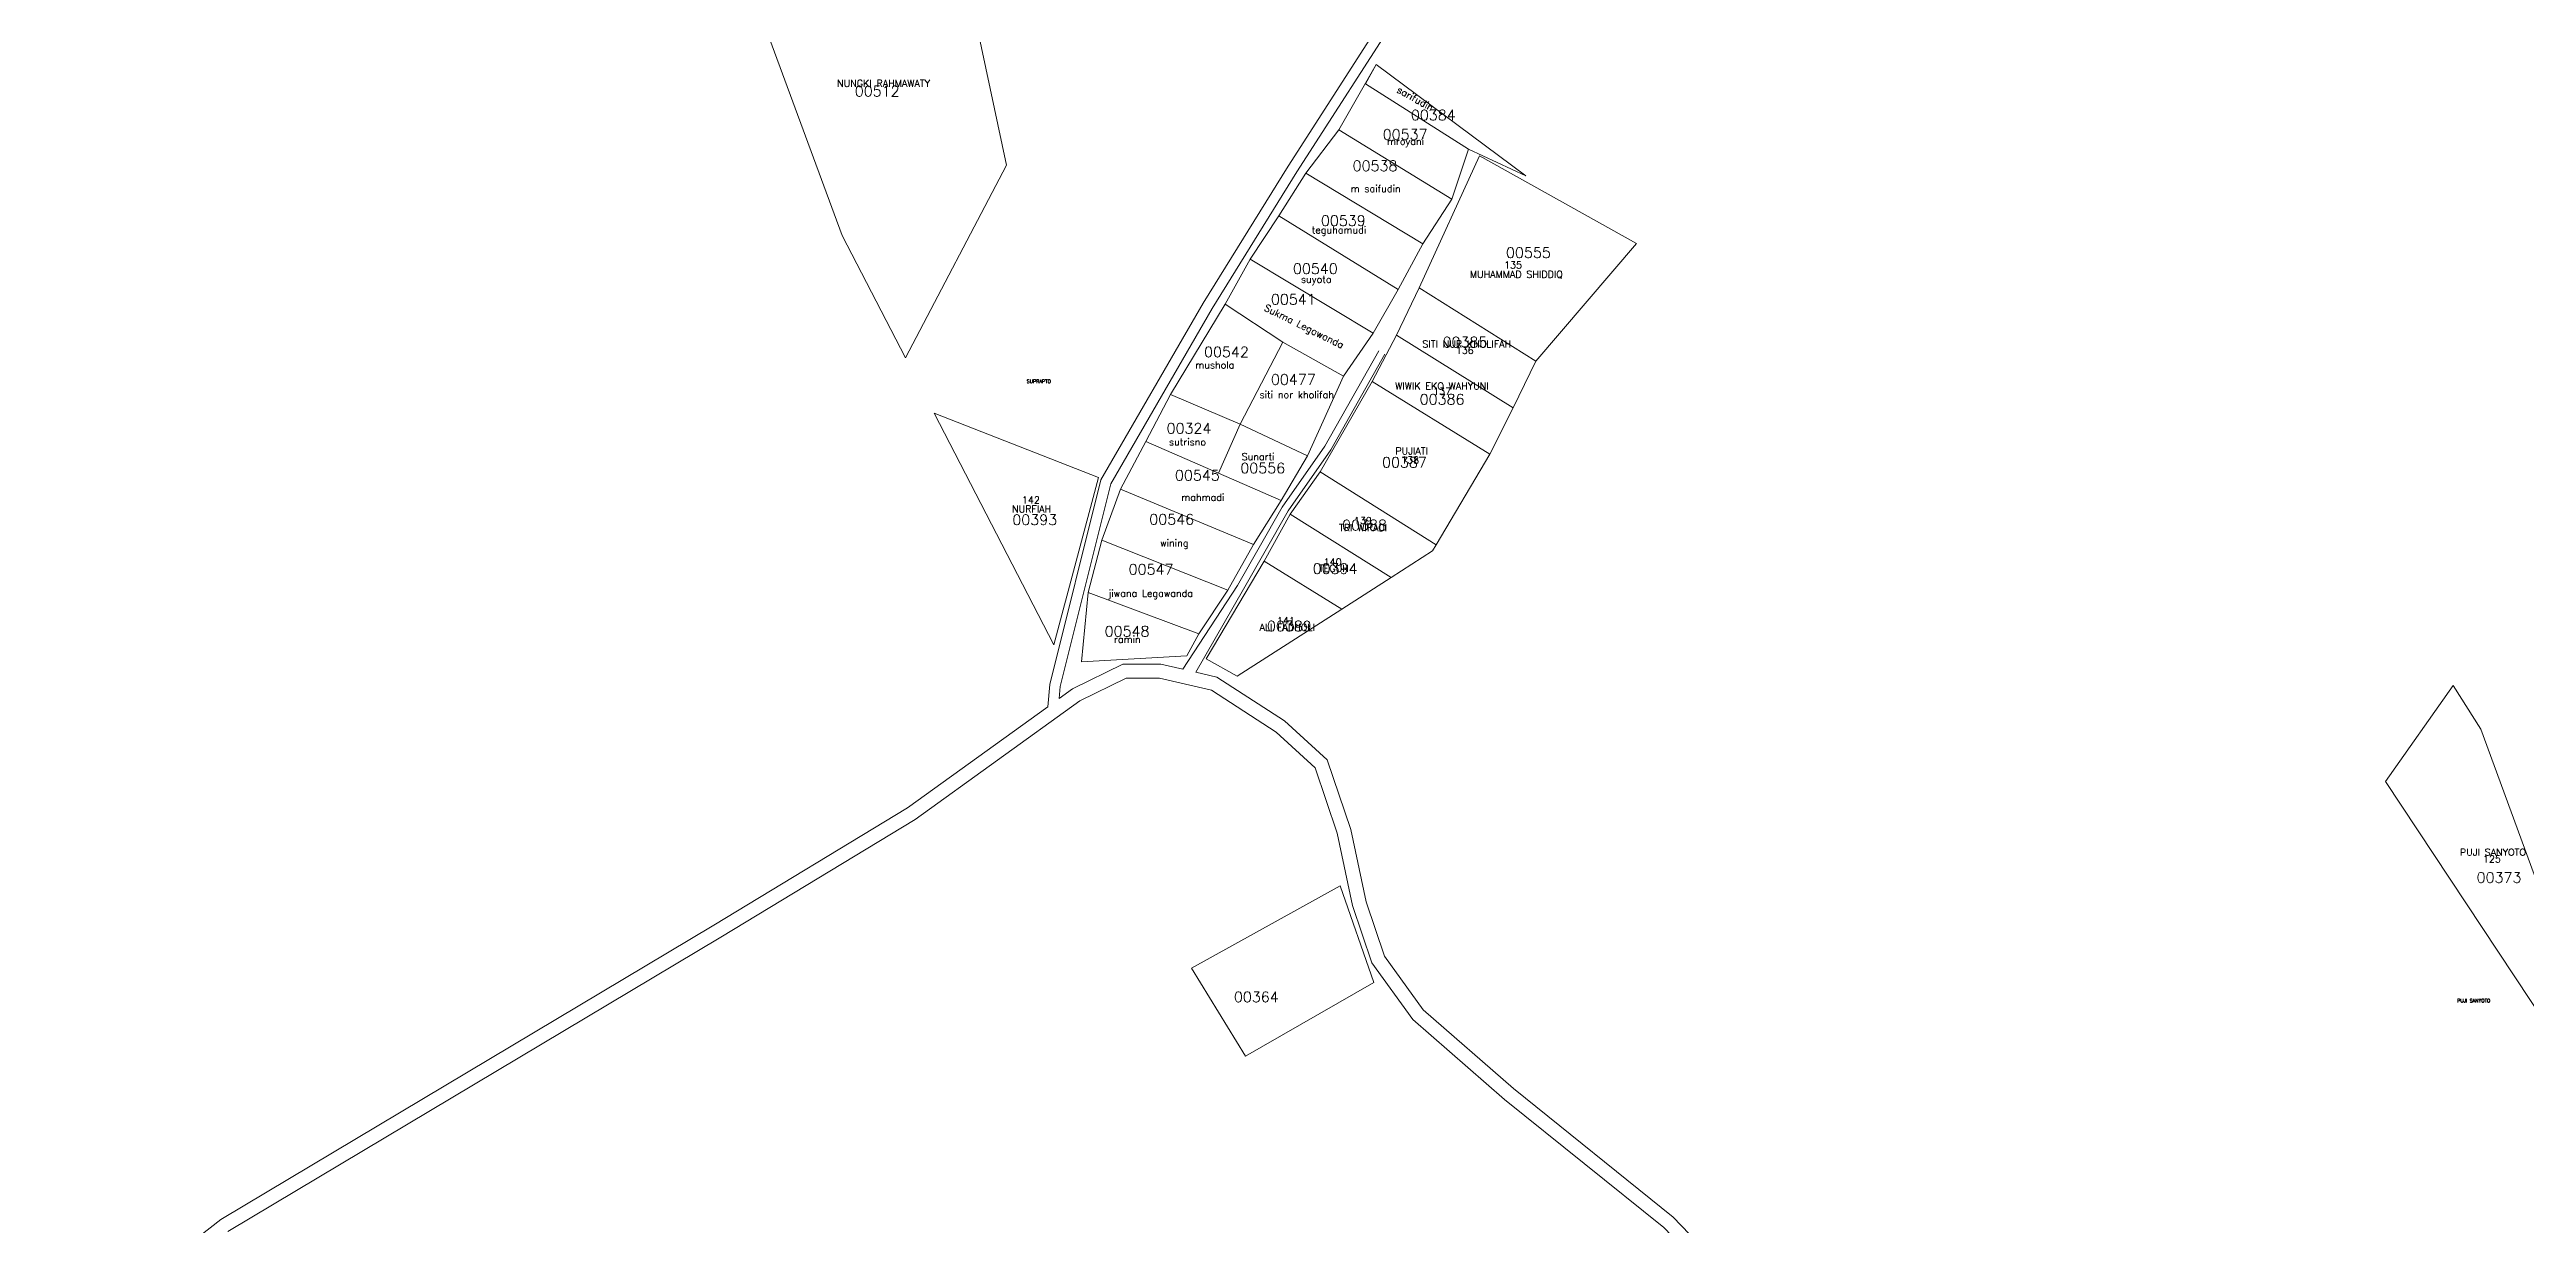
# Model space of a CAD drawing. Header units: inches. Extents: x 127149 to 132166, y 1065498 to 1071385.
# Drawn here: x 129021 to 129732, y 1069440 to 1069777 of the extents above; entities that cross this region are included whole.
import ezdxf
from ezdxf.enums import TextEntityAlignment as Align

# ---------------------------------------------------------------- set-up
doc = ezdxf.new("R2010")
doc.units = ezdxf.units.IN
doc.header["$MEASUREMENT"] = 0
for name, color, linetype in [('020100', 7, 'Continuous'), ('040100', 20, 'Continuous'), ('080201', 7, 'Continuous'), ('tn_lai', 7, 'Continuous')]:
    doc.layers.add(name, color=color, linetype=linetype)
doc.styles.add('romans', font='romans.shx')

msp = doc.modelspace()

# ---------------------------------------------------------------- linework, layer by layer
at = {"layer": '020100', "lineweight": 0}
for points in [[(129295.71, 1069744.21), (129276.65, 1069833.57), (129220.91, 1069799.02), (129248.59, 1069724.04), (129266.72, 1069689.01), (129295.71, 1069744.21)], [(129423.42, 1069734.53), (129428.19, 1069748.78), (129398.68, 1069767.51), (129401.73, 1069773.05), (129391.05, 1069754.41), (129423.42, 1069734.53)], [(129428.19, 1069748.78), (129444.66, 1069741.17), (129401.73, 1069773.05), (129398.68, 1069767.51), (129428.19, 1069748.78)], [(129381.54, 1069741.93), (129415.1, 1069721.72), (129423.42, 1069734.53), (129391.05, 1069754.41), (129381.54, 1069741.93)], [(129476.36, 1069721.81), (129431.36, 1069746.9), (129414.05, 1069709.05), (129447.52, 1069688.02), (129476.36, 1069721.81)], [(129373.77, 1069729.66), (129408.01, 1069708.59), (129415.1, 1069721.72), (129381.54, 1069741.93), (129373.77, 1069729.66)], [(129365.59, 1069717.29), (129400.9, 1069696.05), (129408.01, 1069708.59), (129373.77, 1069729.66), (129365.59, 1069717.29)], [(129374.98, 1069693.51), (129392.34, 1069683.78), (129400.9, 1069696.05), (129365.59, 1069717.29), (129358.38, 1069704.39), (129374.98, 1069693.51)], [(129362.68, 1069670.01), (129374.98, 1069693.51), (129358.38, 1069704.39), (129342.74, 1069678.5), (129362.68, 1069670.01)], [(129441.06, 1069674.68), (129447.52, 1069688.02), (129414.05, 1069709.05), (129407.53, 1069695.49), (129441.06, 1069674.68)], [(129382.04, 1069660.93), (129392.34, 1069683.78), (129374.98, 1069693.51), (129362.68, 1069670.01), (129382.04, 1069660.93)], [(129434.31, 1069661.34), (129441.06, 1069674.68), (129407.53, 1069695.49), (129400.61, 1069682.21), (129434.31, 1069661.34)], [(129342.74, 1069678.5), (129335.7, 1069665.05), (129356.54, 1069655.94), (129362.68, 1069670.01), (129342.74, 1069678.5)], [(129385.65, 1069656.35), (129418.91, 1069635.37), (129434.31, 1069661.34), (129400.61, 1069682.21), (129385.65, 1069656.35)], [(129309.29, 1069606.71), (129322.07, 1069654.67), (129274.94, 1069673.1), (129309.29, 1069606.71)], [(129356.54, 1069655.94), (129374.52, 1069648.09), (129382.04, 1069660.93), (129362.68, 1069670.01), (129356.54, 1069655.94)], [(129356.54, 1069655.94), (129335.7, 1069665.05), (129328.4, 1069651.35), (129366.54, 1069635.46), (129374.52, 1069648.09), (129356.54, 1069655.94)], [(129377.03, 1069644.2), (129406.01, 1069626), (129417.92, 1069633.63), (129418.91, 1069635.37), (129385.65, 1069656.35), (129377.03, 1069644.2)], [(129323.02, 1069636.71), (129359.18, 1069622.41), (129366.54, 1069635.46), (129328.4, 1069651.35), (129323.02, 1069636.71)], [(129369.59, 1069630.73), (129391.93, 1069616.98), (129406.01, 1069626), (129377.03, 1069644.2), (129369.59, 1069630.73)], [(129319.09, 1069621.74), (129350.89, 1069609.91), (129359.18, 1069622.41), (129323.02, 1069636.71), (129319.09, 1069621.74)], [(129369.59, 1069630.73), (129352.95, 1069602.69), (129361.83, 1069597.69), (129391.93, 1069616.98), (129369.59, 1069630.73)], [(129350.89, 1069609.91), (129319.09, 1069621.74), (129317.22, 1069601.83), (129347.44, 1069603.56), (129350.89, 1069609.91)], [(129718.59, 1069582.54), (129710.66, 1069595.07), (129691.24, 1069567.54), (129746.66, 1069483.78), (129752.32, 1069490.58), (129718.59, 1069582.54)], [(129391.39, 1069537.66), (129348.79, 1069514.04), (129364.27, 1069488.74), (129401.02, 1069509.9), (129391.39, 1069537.66)]]:
    msp.add_lwpolyline(points, dxfattribs=at)
at = {"layer": '040100', "lineweight": 0}
for points in [[(129310.77, 1069591.32), (129311.13, 1069594.79), (129325.62, 1069652.89), (129354.7, 1069703.11), (129379.01, 1069742.3), (129409.26, 1069789.3), (129441.64, 1069830.89), (129466.98, 1069867.06)], [(129310.77, 1069591.32), (129311.13, 1069594.79), (129325.62, 1069652.89), (129354.7, 1069703.11), (129379.01, 1069742.3), (129409.26, 1069789.3), (129441.64, 1069830.89), (129466.98, 1069867.06)], [(129307.52, 1069588.97), (129308.16, 1069595.31), (129322.81, 1069654.03), (129352.12, 1069704.65), (129376.47, 1069743.9), (129406.81, 1069791.04), (129416.9, 1069804)], [(129307.52, 1069588.97), (129308.16, 1069595.31), (129322.81, 1069654.03), (129352.12, 1069704.65), (129376.47, 1069743.9), (129406.81, 1069791.04), (129416.9, 1069804)], [(129346.31, 1069599.7), (129361.97, 1069623.68), (129374.8, 1069646.2), (129387.04, 1069663.69), (129402.45, 1069691.03)], [(129346.31, 1069599.7), (129361.97, 1069623.68), (129374.8, 1069646.2), (129387.04, 1069663.69), (129402.45, 1069691.03)], [(129350.01, 1069598.85), (129363.71, 1069622.68), (129376.5, 1069645.13), (129388.73, 1069662.62), (129404.19, 1069690.05)], [(129350.01, 1069598.85), (129363.71, 1069622.68), (129376.5, 1069645.13), (129388.73, 1069662.62), (129404.19, 1069690.05)], [(129310.77, 1069591.32), (129314.65, 1069594.11), (129329.07, 1069601.13), (129340.02, 1069601.13), (129346.31, 1069599.7)], [(129310.77, 1069591.32), (129314.65, 1069594.11), (129329.07, 1069601.13), (129340.02, 1069601.13), (129346.31, 1069599.7)], [(129350.01, 1069598.85), (129356.08, 1069597.47), (129375.46, 1069584.9), (129387.7, 1069573.72), (129394.45, 1069553.8), (129398.83, 1069533.03), (129404.09, 1069517.44), (129415.18, 1069502.03), (129441.1, 1069479.47), (129486.89, 1069442.64), (129545.36, 1069381.86)], [(129350.01, 1069598.85), (129356.08, 1069597.47), (129375.46, 1069584.9), (129387.7, 1069573.72), (129394.45, 1069553.8), (129398.83, 1069533.03), (129404.09, 1069517.44), (129415.18, 1069502.03), (129441.1, 1069479.47), (129486.89, 1069442.64), (129545.36, 1069381.86)], [(129072.43, 1069438.54), (129213.8, 1069522.93), (129269.51, 1069556.63), (129316.71, 1069590.67), (129329.99, 1069597.13), (129339.57, 1069597.13), (129354.5, 1069593.72), (129373.01, 1069581.72), (129384.24, 1069571.46), (129390.59, 1069552.74), (129394.97, 1069531.98), (129400.49, 1069515.59), (129412.2, 1069499.32), (129438.54, 1069476.4), (129484.19, 1069439.68), (129542.3, 1069379.27)], [(129072.43, 1069438.54), (129213.8, 1069522.93), (129269.51, 1069556.63), (129316.71, 1069590.67), (129329.99, 1069597.13), (129339.57, 1069597.13), (129354.5, 1069593.72), (129373.01, 1069581.72), (129384.24, 1069571.46), (129390.59, 1069552.74), (129394.97, 1069531.98), (129400.49, 1069515.59), (129412.2, 1069499.32), (129438.54, 1069476.4), (129484.19, 1069439.68), (129542.3, 1069379.27)], [(129070.38, 1069441.97), (129211.74, 1069526.36), (129267.3, 1069559.97), (129307.52, 1069588.97)], [(129070.38, 1069441.97), (129211.74, 1069526.36), (129267.3, 1069559.97), (129307.52, 1069588.97)], [(128702.15, 1069289.3), (128721.94, 1069297.21), (128749.47, 1069304.13), (128784.71, 1069307.98), (128827.95, 1069306.84), (128876.86, 1069305.88), (128889.95, 1069307.61), (128903.66, 1069313.41), (128918.49, 1069322.83), (128963.77, 1069356.94), (129018.32, 1069401.06), (129050.73, 1069426.54), (129070.38, 1069441.97)], [(128702.15, 1069289.3), (128721.94, 1069297.21), (128749.47, 1069304.13), (128784.71, 1069307.98), (128827.95, 1069306.84), (128876.86, 1069305.88), (128889.95, 1069307.61), (128903.66, 1069313.41), (128918.49, 1069322.83), (128963.77, 1069356.94), (129018.32, 1069401.06), (129050.73, 1069426.54), (129070.38, 1069441.97)]]:
    msp.add_lwpolyline(points, dxfattribs=at)

# ---------------------------------------------------------------- texts
at = {"lineweight": 0, "style": 'romans'}
for s, p in [('NUNGKI RAHMAWATY', (129260.45, 1069766.66)), ('mroyani', (129410.15, 1069750.09)), ('m saifudin', (129401.58, 1069736.53)), ('teguhamudi', (129391.08, 1069724.65)), ('suyoto', (129384.56, 1069710.53)), ('MUHAMMAD SHIDDIQ', (129441.94, 1069711.95)), ('135', (129440.98, 1069714.64)), ('SITI NUR KHOLIFAH', (129427.72, 1069691.99)), ('136', (129427.15, 1069690.12)), ('mushola', (129355.47, 1069685.91)), ('siti nor kholifah', (129378.97, 1069677.48)), ('WIWIK EKO WAHYUNI', (129420.6, 1069679.89)), ('137', (129420.65, 1069678.38)), ('sutrisno', (129347.65, 1069663.91)), ('sutrisno', (129347.65, 1069663.91)), ('Sunarti', (129367.86, 1069659.68)), ('PUJIATI', (129411.89, 1069661.32)), ('138', (129411.48, 1069658.7)), ('142', (129302.7, 1069647.2)), ('mahmadi', (129352.03, 1069648.01)), ('NURFIAH', (129302.91, 1069644.67)), ('TRI WIRADI', (129397.98, 1069639.31)), ('139', (129397.92, 1069641.36)), ('wining', (129343.84, 1069634.93)), ('TEGUH', (129389.59, 1069627.69)), ('140', (129389.24, 1069629.45)), ('jiwana Legawanda', (129337.06, 1069620.48)), ('ALI FADHOLI', (129376.23, 1069610.76)), ('141', (129375.87, 1069612.64)), ('ramin', (129330.37, 1069607.26)), ('PUJI SANYOTO', (129722.02, 1069546.27)), ('125', (129721.72, 1069544.31))]:
    msp.add_text(s, height=2, dxfattribs=at).set_placement(p, align=Align.CENTER)
for s, rotation, p in [('sarifudin', 330.73, (129412.45, 1069762.44)), ('Sukma Legawanda', 333.76, (129380.63, 1069697.14))]:
    msp.add_text(s, height=2, rotation=rotation, dxfattribs=at).set_placement(p, align=Align.CENTER)
at = {"layer": '080201', "lineweight": 0, "style": 'romans'}
for s, p in [('00512', (129258.62, 1069763.95)), ('00537', (129410.03, 1069751.54)), ('00384', (129418.12, 1069757.09)), ('00538', (129401.4, 1069742.53)), ('00539', (129392.31, 1069726.83)), ('00555', (129445.39, 1069717.65)), ('00540', (129384.29, 1069713.07)), ('00541', (129377.97, 1069704.27)), ('00542', (129358.79, 1069689.19)), ('00385', (129427.2, 1069691.98)), ('00477', (129377.97, 1069681.27)), ('00386', (129420.63, 1069675.6)), ('00324', (129348.05, 1069667.3)), ('00545', (129350.45, 1069653.81)), ('00556', (129369.2, 1069655.89)), ('00387', (129409.84, 1069657.52)), ('00393', (129303.81, 1069641.07)), ('00546', (129343.09, 1069641.18)), ('00388', (129398.39, 1069639.53)), ('00547', (129337.17, 1069626.87)), ('00394', (129389.96, 1069627.05)), ('00548', (129330.29, 1069609.08)), ('00389', (129376.84, 1069610.59)), ('00373', (129723.76, 1069538.49)), ('00364', (129367.36, 1069504.27))]:
    msp.add_text(s, height=3, dxfattribs=at).set_placement(p, align=Align.CENTER)
at = {"layer": 'tn_lai', "lineweight": 0, "style": 'romans'}
for s, p in [('SUPRAPTO', (129304.98, 1069681.75)), ('PUJI SANYOTO', (129716.51, 1069504.21))]:
    msp.add_text(s, height=1, dxfattribs=at).set_placement(p, align=Align.CENTER)

doc.saveas('drawing.dxf')
